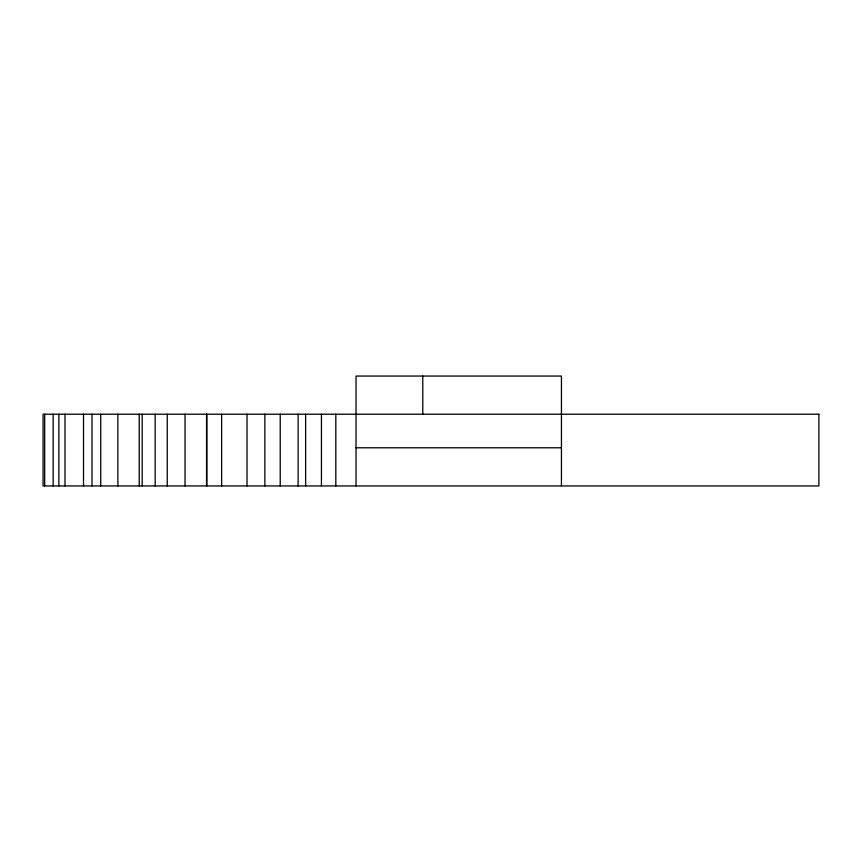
<?xml version="1.0" encoding="UTF-8"?>
<svg xmlns="http://www.w3.org/2000/svg" width="862" height="862" viewBox="0 0 862 862"><rect width="100%" height="100%" fill="white"/><g stroke="black" fill="none" stroke-linecap="round" stroke-linejoin="round"><path stroke-width="1.29" d="M356.038 447.787L561.442 447.787M561.442 485.942L561.442 376.058L356.038 376.058L356.038 485.942M422.779 376.058L422.779 414.213M335.824 414.213L335.824 485.942M321.44 414.213L321.44 485.942M305.622 414.213L305.622 485.942M298.112 414.213L298.112 485.942M280.225 414.213L280.225 485.942M264.871 414.213L264.871 485.942M247.028 414.213L247.028 485.942M221.631 414.213L221.631 485.942M206.805 414.213L206.805 485.942M206.557 414.213L206.557 485.942M185.028 414.213L185.028 485.942M167.239 414.213L167.239 485.942M155.16 414.213L155.16 485.942M142.176 414.213L142.176 485.942M139.202 414.213L139.202 485.942M117.879 414.213L117.879 485.942M100.714 414.213L100.714 485.942M91.986 414.213L91.986 485.942M83.517 414.213L83.517 485.942M65.006 414.213L65.006 485.942M58.875 414.213L58.875 485.942M53.153 414.213L53.153 485.942M44.684 414.213L44.684 485.942M818.9 414.213L43.1 414.213L43.1 485.942L818.9 485.942L818.9 414.213"/></g></svg>
